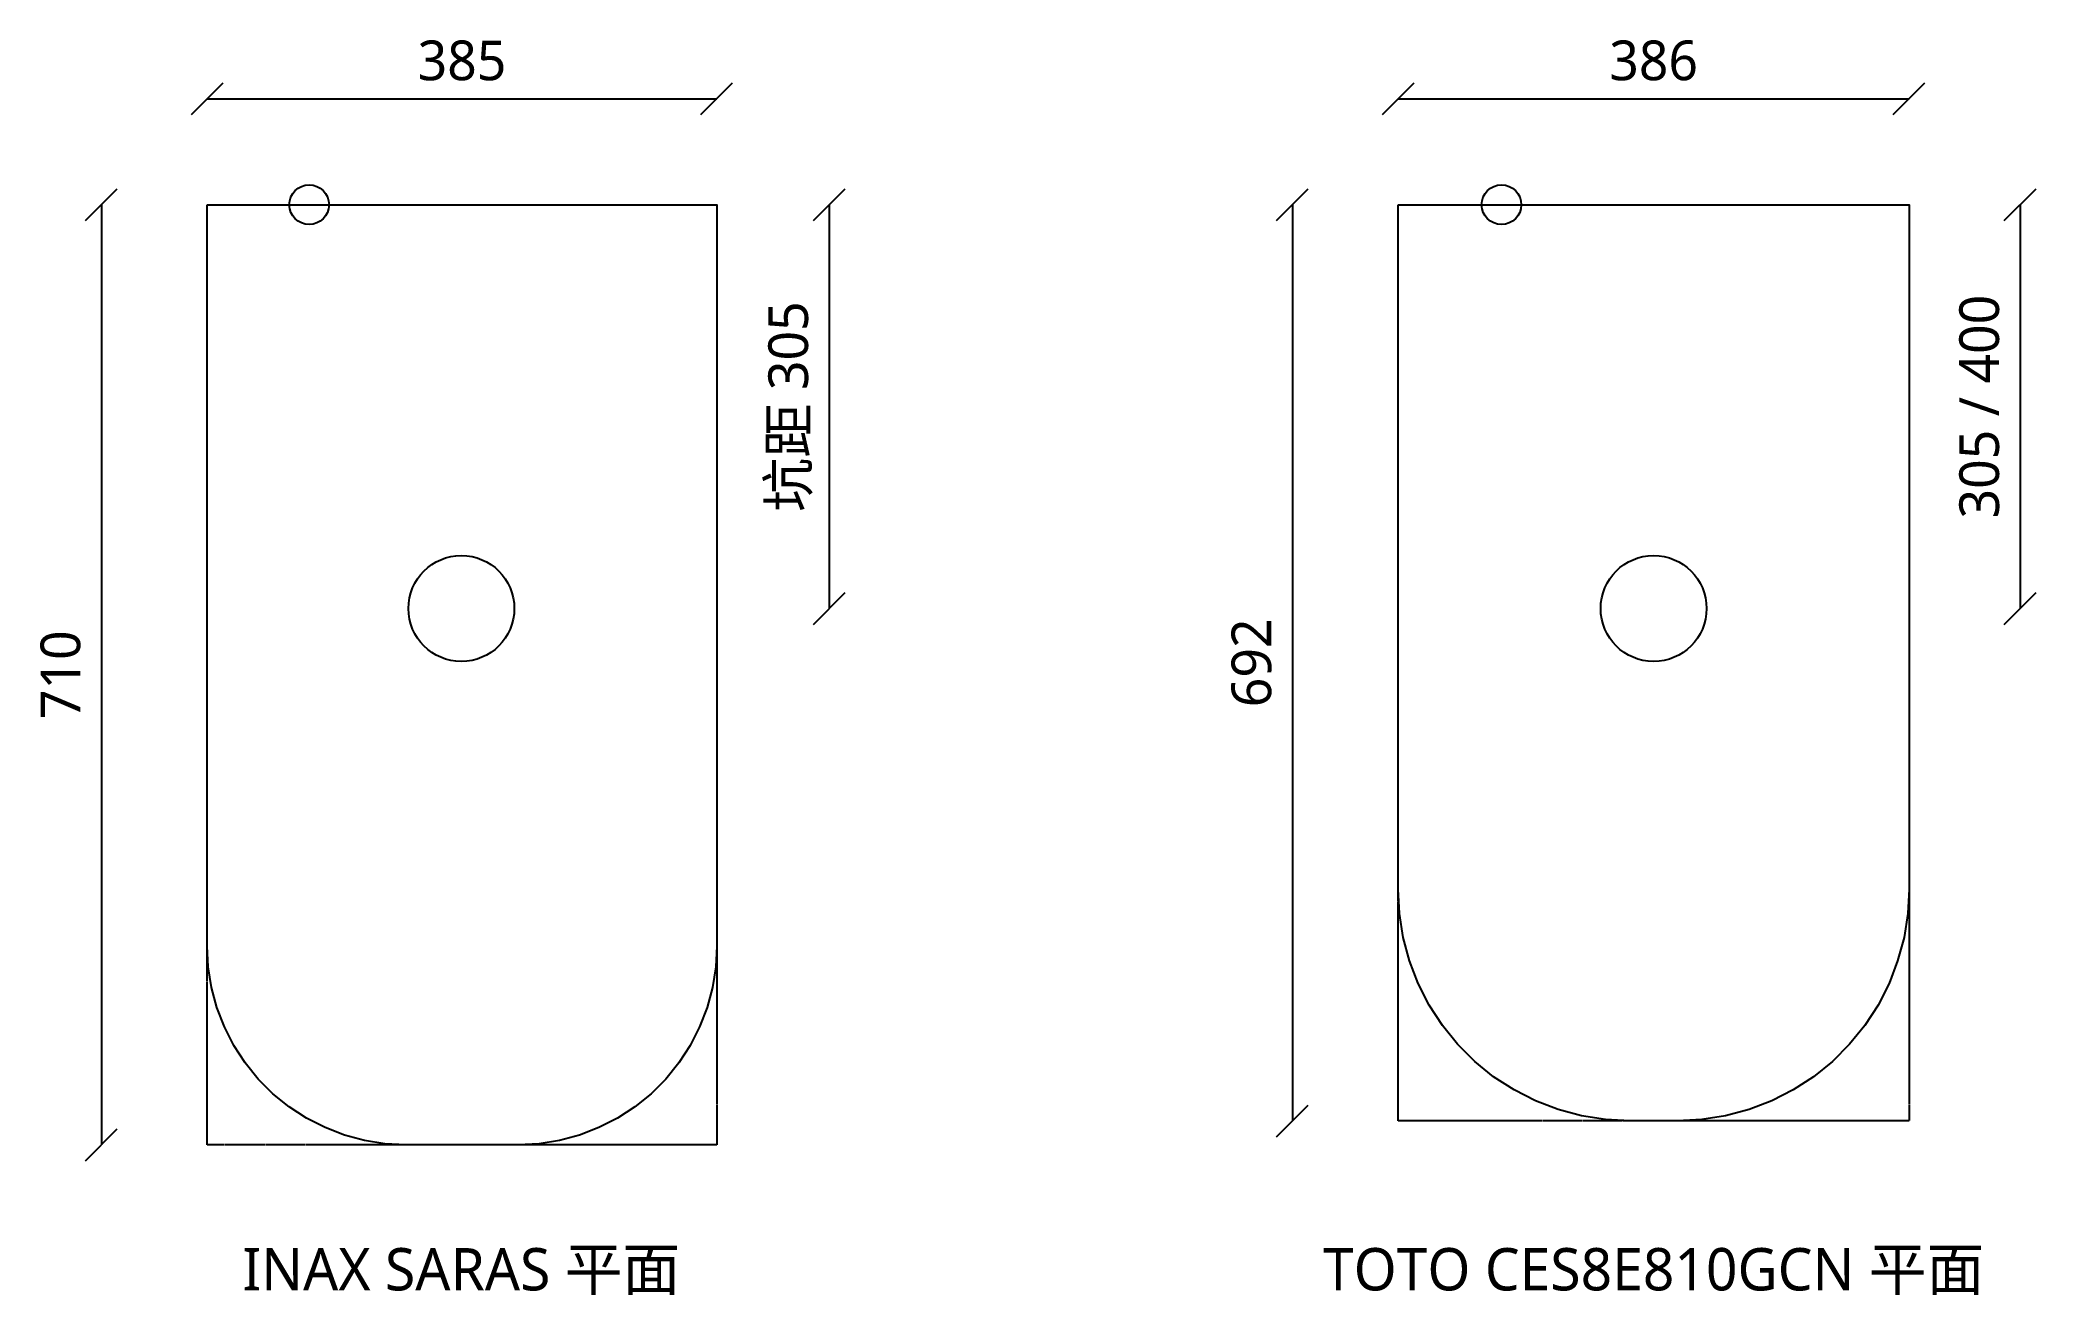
# Model space of a CAD drawing. Header units: millimetres. Extents: x -126 to 1382, y -823 to 124.
import ezdxf
from ezdxf.enums import TextEntityAlignment as Align

# ---------------------------------------------------------------- set-up
doc = ezdxf.new("R2010")
doc.units = ezdxf.units.MM
doc.linetypes.add('DASHED', pattern=[1.524, 1.27, -0.254])
for name, color, linetype in [('DETAIL', 8, 'CONTINUOUS'), ('DIM', 30, 'CONTINUOUS'), ('HIDDEN', 8, 'DASHED'), ('OUTLINE', 7, 'CONTINUOUS'), ('SERVICES', 1, 'CONTINUOUS'), ('TEXT', 7, 'CONTINUOUS')]:
    doc.layers.add(name, color=color, linetype=linetype)
doc.styles.add('CJK', font='msjh.ttc')

msp = doc.modelspace()

# ---------------------------------------------------------------- linework, layer by layer
at = {"layer": 'DETAIL'}
for centre in [(192, -305), (1093, -305)]:
    msp.add_circle(centre, 40, dxfattribs=at)
at = {"layer": 'DIM'}
for points in [[(-12, 68), (12, 92)], [(373, 68), (397, 92)], [(888, 68), (912, 92)], [(1274, 68), (1298, 92)], [(0, 80), (385, 80)], [(900, 80), (1286, 80)], [(-92, -12), (-68, 12)], [(-80, 0), (-80, -710)], [(458, -12), (482, 12)], [(470, 0), (470, -305)], [(808, -12), (832, 12)], [(820, 0), (820, -692)], [(1358, -12), (1382, 12)], [(1370, 0), (1370, -305)], [(458, -317), (482, -293)], [(1358, -317), (1382, -293)], [(808, -704), (832, -680)], [(-92, -722), (-68, -698)]]:
    msp.add_lwpolyline(points, dxfattribs=at)
at = {"layer": 'HIDDEN'}
for points in [[(0, 0), (385, 0), (385, -710), (0, -710)], [(900, 0), (1286, 0), (1286, -692), (900, -692)]]:
    msp.add_lwpolyline(points, close=True, dxfattribs=at)
at = {"layer": 'OUTLINE'}
for points in [[(0, 0), (385, 0), (385, -560), (384.2, -575.7), (381.7, -591.2), (377.7, -606.4), (372, -621), (364.9, -635), (356.4, -648.2), (346.5, -660.4), (335.4, -671.5), (323.2, -681.4), (310, -689.9), (296, -697), (281.4, -702.7), (266.2, -706.7), (250.7, -709.2), (235, -710), (150, -710), (134.3, -709.2), (118.8, -706.7), (103.6, -702.7), (89, -697), (75, -689.9), (61.8, -681.4), (49.6, -671.5), (38.5, -660.4), (28.6, -648.2), (20.1, -635), (13, -621), (7.3, -606.4), (3.3, -591.2), (0.8, -575.7), (0, -560)], [(900, 0), (1286, 0), (1286, -517), (1285, -535.3), (1282.2, -553.4), (1277.4, -571.1), (1270.9, -588.2), (1262.6, -604.5), (1252.6, -619.9), (1241.1, -634.1), (1228.1, -647.1), (1213.9, -658.6), (1198.5, -668.6), (1182.2, -676.9), (1165.1, -683.4), (1147.4, -688.2), (1129.3, -691), (1111, -692), (1075, -692), (1056.7, -691), (1038.6, -688.2), (1020.9, -683.4), (1003.8, -676.9), (987.5, -668.6), (972.1, -658.6), (957.9, -647.1), (944.9, -634.1), (933.4, -619.9), (923.4, -604.5), (915.1, -588.2), (908.6, -571.1), (903.8, -553.4), (901, -535.3), (900, -517)]]:
    msp.add_lwpolyline(points, close=True, dxfattribs=at)
at = {"layer": 'SERVICES'}
for centre in [(77, 0), (978, 0)]:
    msp.add_circle(centre, 15, dxfattribs=at)

# ---------------------------------------------------------------- texts
at = {"layer": 'DIM', "style": 'CJK'}
for s, p in [('385', (192.5, 94)), ('386', (1093, 94))]:
    msp.add_text(s, height=30, dxfattribs=at).set_placement(p, align=Align.CENTER)
for s, p in [('坑距 305', (454, -152.5)), ('305 / 400', (1354, -152.5)), ('692', (804, -346)), ('710', (-96, -355))]:
    msp.add_text(s, height=30, rotation=90, dxfattribs=at).set_placement(p, align=Align.CENTER)
at = {"layer": 'TEXT', "style": 'CJK'}
for s, p in [('INAX SARAS 平面', (192, -820)), ('TOTO CES8E810GCN 平面', (1093, -820))]:
    msp.add_text(s, height=32, dxfattribs=at).set_placement(p, align=Align.CENTER)

doc.saveas('drawing.dxf')
